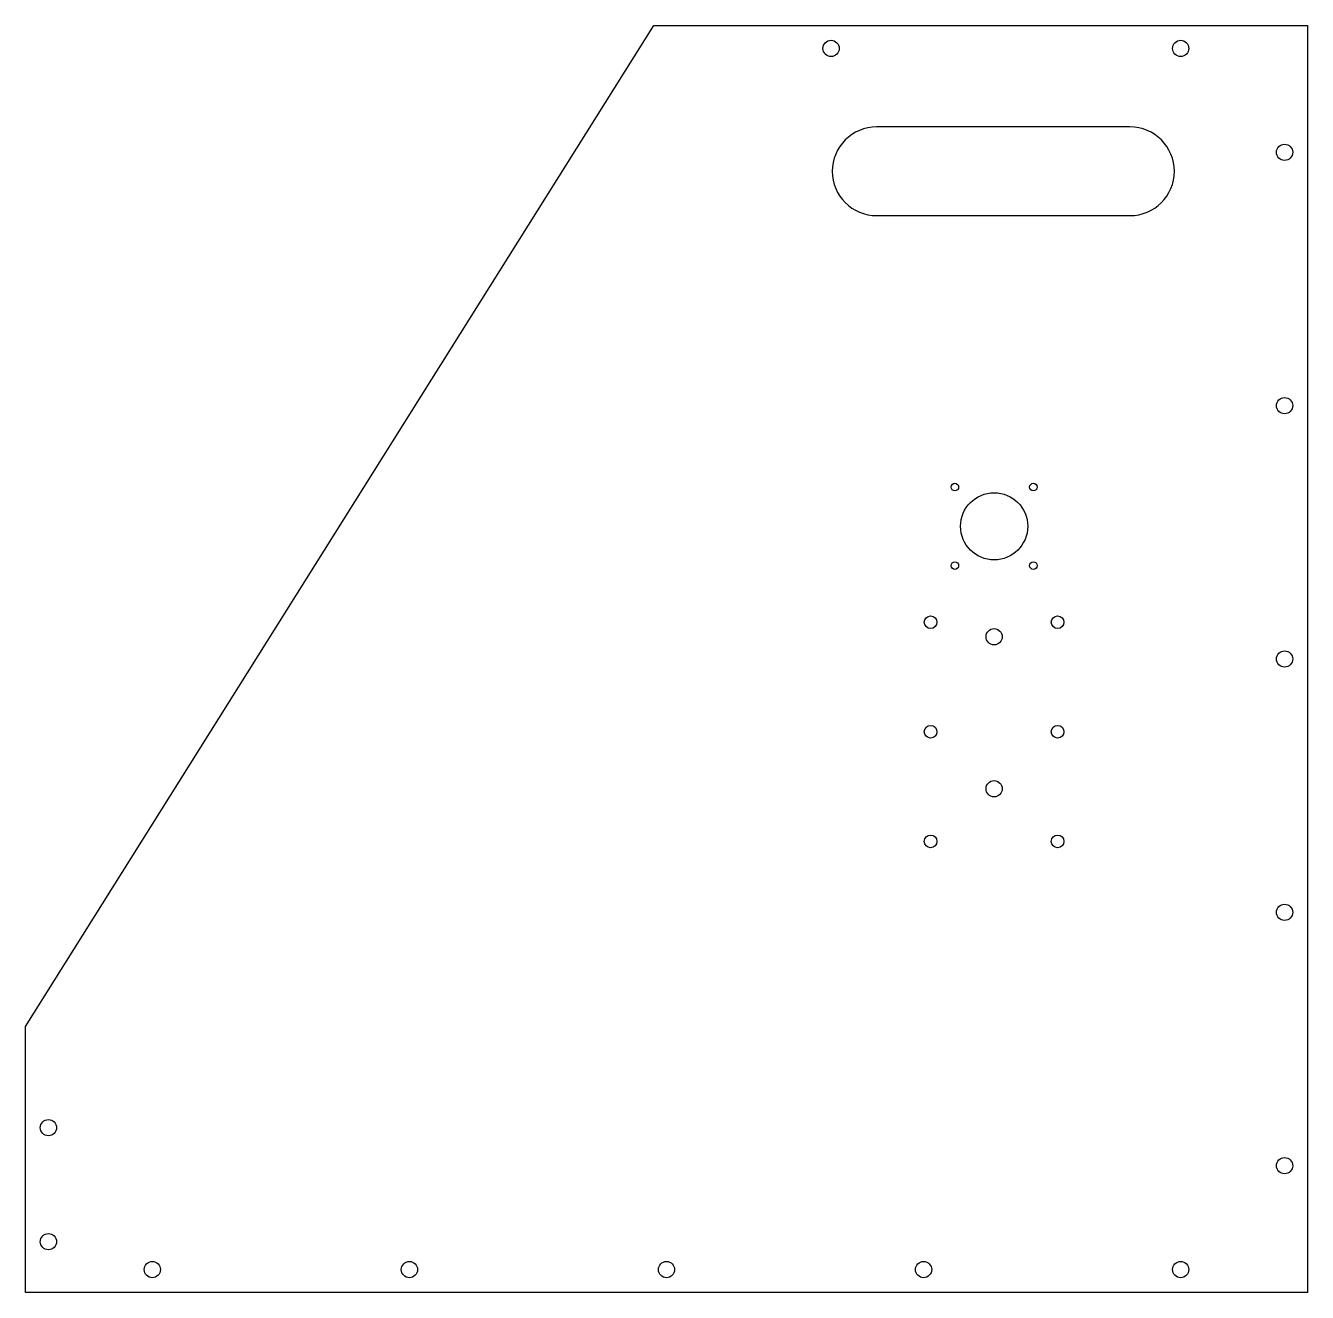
# Model space of a CAD drawing. Header units: millimetres. Extents: x -391 to 115, y -178 to 322.
import ezdxf

# ---------------------------------------------------------------- set-up
doc = ezdxf.new("R2010")
doc.units = ezdxf.units.MM
doc.layers.get('0').update_dxf_attribs({"linetype": 'CONTINUOUS'})

msp = doc.modelspace()

# ---------------------------------------------------------------- linework, layer by layer
msp.add_lwpolyline([(-391.28, -73.07), (-143.4, 322.02), (114.58, 322.02), (114.58, -177.98), (-391.28, -177.98)], close=True)
msp.add_lwpolyline([(-55.42, 247.02), (44.58, 247.02, 1), (44.58, 282.02), (-55.42, 282.02, 1)], format="xyb", close=True)
for centre, radius in [((-73.4, 313.03), 3.2), ((64.58, 313.03), 3.2), ((105.59, 272.02), 3.2), ((105.59, 172.02), 3.2), ((-24.55, 139.89), 1.5), ((-9.05, 124.39), 13.25), ((6.45, 139.89), 1.5), ((-24.55, 108.89), 1.5), ((6.45, 108.89), 1.5), ((-34.1, 86.55), 2.5), ((16, 86.55), 2.5), ((-9.05, 80.8), 3.2), ((105.59, 72.02), 3.2), ((-34.1, 43.28), 2.5), ((16, 43.28), 2.5), ((-9.05, 20.8), 3.2), ((-34.1, 0), 2.5), ((16, 0), 2.5), ((105.59, -27.98), 3.2), ((-382.29, -112.98), 3.2), ((105.59, -127.98), 3.2), ((-382.29, -157.98), 3.2), ((-341.28, -168.99), 3.2), ((-239.82, -168.99), 3.2), ((-138.35, -168.99), 3.2), ((-36.88, -168.99), 3.2), ((64.58, -168.99), 3.2)]:
    msp.add_circle(centre, radius)

doc.saveas('drawing.dxf')
